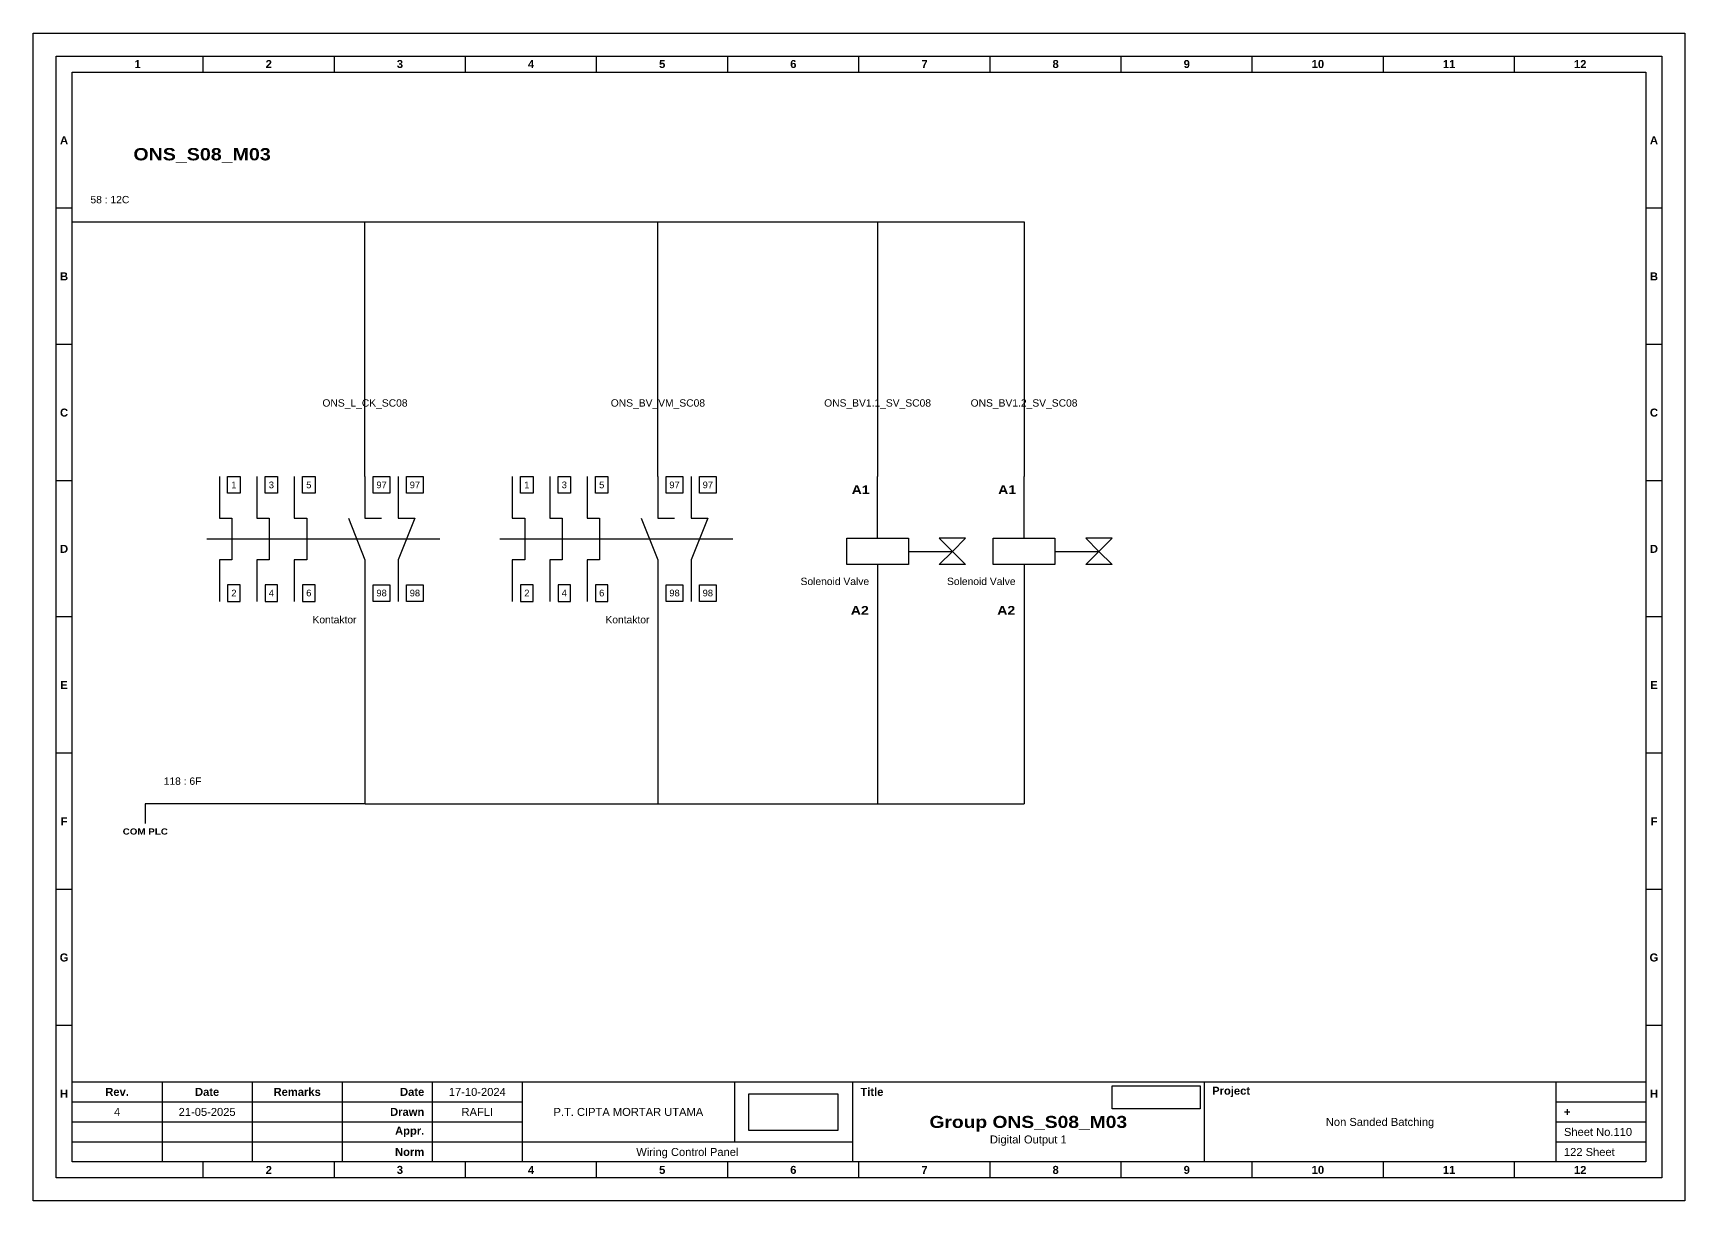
# Model space of a CAD drawing. Header units: centimetres. Extents: x 960 to 2473, y 652 to 2370.
# Drawn here: x 1581.5 to 1850.9, y 1127.6 to 1318 of the extents above; entities that cross this region are included whole.
import ezdxf
from ezdxf.enums import TextEntityAlignment as Align

# ---------------------------------------------------------------- set-up
doc = ezdxf.new("R2010")
doc.units = ezdxf.units.CM
doc.header["$MEASUREMENT"] = 0
doc.styles.add('Bold', font='ariblk.ttf', dxfattribs={"height": 25.4})
doc.styles.get("Standard").update_dxf_attribs({"font": 'arial.ttf'})
picture_1 = doc.add_image_def('image1.png', size_in_pixel=(2048, 847))
picture_2 = doc.add_image_def('image2.png', size_in_pixel=(2092, 542))

# ---------------------------------------------------------------- blocks, each defined once
blk = doc.blocks.new('KOP MU PROJECT')
at = {"color": 6, "ltscale": 50}
for p, q in [((27.74, 184.05), (27.74, 186.66)), ((49.13, 184.05), (49.13, 186.66)), ((70.51, 184.05), (70.51, 186.66)), ((91.89, 184.05), (91.89, 186.66)), ((113.27, 184.05), (113.27, 186.66)), ((134.66, 184.05), (134.66, 186.66)), ((156.04, 184.05), (156.04, 186.66)), ((177.42, 184.05), (177.42, 186.66)), ((198.8, 184.05), (198.8, 186.66)), ((220.19, 184.05), (220.19, 186.66)), ((241.57, 184.05), (241.57, 186.66)), ((6.36, 161.84), (3.75, 161.84)), ((265.59, 161.84), (262.98, 161.84)), ((6.36, 139.63), (3.75, 139.63)), ((265.59, 139.63), (262.98, 139.63)), ((6.36, 117.42), (3.75, 117.42)), ((265.59, 117.42), (262.98, 117.42)), ((6.36, 95.22), (3.75, 95.22)), ((265.59, 95.22), (262.98, 95.22)), ((6.36, 73.01), (3.75, 73.01)), ((265.59, 73.01), (262.98, 73.01)), ((6.36, 50.8), (3.75, 50.8)), ((265.59, 50.8), (262.98, 50.8)), ((6.36, 28.59), (3.75, 28.59)), ((265.59, 28.59), (262.98, 28.59)), ((27.74, 3.75), (27.74, 6.36)), ((49.13, 3.75), (49.13, 6.36)), ((70.51, 3.75), (70.51, 6.36)), ((91.89, 3.75), (91.89, 6.36)), ((113.27, 3.75), (113.27, 6.36)), ((134.66, 3.75), (134.66, 6.36)), ((156.04, 3.75), (156.04, 6.36)), ((177.42, 3.75), (177.42, 6.36)), ((198.8, 3.75), (198.8, 6.36)), ((220.19, 3.75), (220.19, 6.36)), ((241.57, 3.75), (241.57, 6.36))]:
    blk.add_line(p, q, dxfattribs=at)
at = {"ltscale": 50}
for p, q in [((6.36, 19.41), (262.98, 19.41)), ((21.04, 19.41), (21.04, 6.36)), ((35.72, 19.41), (35.72, 6.36)), ((50.41, 19.41), (50.41, 6.36)), ((65.09, 19.41), (65.09, 6.36)), ((79.77, 19.41), (79.77, 6.36)), ((114.35, 19.41), (114.35, 9.62)), ((133.6, 19.41), (133.6, 6.36)), ((190.95, 19.41), (190.95, 6.36)), ((248.3, 19.41), (248.3, 6.36)), ((6.36, 16.15), (79.77, 16.15)), ((248.3, 16.15), (262.98, 16.15)), ((6.36, 12.89), (79.77, 12.89)), ((248.3, 12.89), (262.98, 12.89)), ((6.36, 9.62), (133.6, 9.62)), ((248.3, 9.62), (262.98, 9.62))]:
    blk.add_line(p, q, dxfattribs=at)
at = {"color": 1, "ltscale": 50}
blk.add_lwpolyline([(269.34, 0), (0, 0), (0, 190.41), (269.34, 190.41)], close=True, dxfattribs=at)
at = {"color": 6, "ltscale": 50}
for points in [[(265.59, 3.75), (3.75, 3.75), (3.75, 186.66), (265.59, 186.66)], [(262.98, 6.36), (6.36, 6.36), (6.36, 184.05), (262.98, 184.05)]]:
    blk.add_lwpolyline(points, close=True, dxfattribs=at)
at = {"ltscale": 50, "char_height": 1.305, "attachment_point": 4}
for s, width, heights, insert in [('\\pxqc;{\\fArial|b1|i0|c0|p34;1}', 21.3825, [2.51], (6.36, 185.36)), ('\\pxqc;{\\fArial|b1|i0|c0|p34;2}', 21.3825, [2.51], (27.74, 185.36)), ('\\pxqc;{\\fArial|b1|i0|c0|p34;3}', 21.3825, [2.51], (49.13, 185.36)), ('\\pxqc;{\\fArial|b1|i0|c0|p34;4}', 21.3825, [2.51], (70.51, 185.36)), ('\\pxqc;{\\fArial|b1|i0|c0|p34;5}', 21.3825, [2.51], (91.89, 185.36)), ('\\pxqc;{\\fArial|b1|i0|c0|p34;6}', 21.3825, [2.51], (113.27, 185.36)), ('\\pxqc;{\\fArial|b1|i0|c0|p34;7}', 21.3825, [2.51], (134.66, 185.36)), ('\\pxqc;{\\fArial|b1|i0|c0|p34;8}', 21.3825, [2.51], (156.04, 185.36)), ('\\pxqc;{\\fArial|b1|i0|c0|p34;9}', 21.3825, [2.51], (177.42, 185.36)), ('\\pxqc;{\\fArial|b1|i0|c0|p34;10}', 21.3825, [2.51], (198.8, 185.36)), ('\\pxqc;{\\fArial|b1|i0|c0|p34;11}', 21.3825, [2.51], (220.19, 185.36)), ('\\pxqc;{\\fArial|b1|i0|c0|p34;12}', 21.3825, [2.51], (241.57, 185.36)), ('\\pxqc;{\\fArial|b1|i0|c0|p34;A}', 2.61, [2.51], (3.75, 172.95)), ('\\pxqc;{\\fArial|b1|i0|c0|p34;A}', 2.61, [2.51], (262.98, 172.95)), ('\\pxqc;{\\fArial|b1|i0|c0|p34;B}', 2.61, [2.51], (3.75, 150.74)), ('\\pxqc;{\\fArial|b1|i0|c0|p34;B}', 2.61, [2.51], (262.98, 150.74)), ('\\pxqc;{\\fArial|b1|i0|c0|p34;C}', 2.61, [2.51], (3.75, 128.53)), ('\\pxqc;{\\fArial|b1|i0|c0|p34;C}', 2.61, [2.51], (262.98, 128.53)), ('\\pxqc;{\\fArial|b1|i0|c0|p34;D}', 2.61, [2.51], (3.75, 106.32)), ('\\pxqc;{\\fArial|b1|i0|c0|p34;D}', 2.61, [2.51], (262.98, 106.32)), ('\\pxqc;{\\fArial|b1|i0|c0|p34;E}', 2.61, [2.51], (3.75, 84.11)), ('\\pxqc;{\\fArial|b1|i0|c0|p34;E}', 2.61, [2.51], (262.98, 84.11)), ('\\pxqc;{\\fArial|b1|i0|c0|p34;F}', 2.61, [2.51], (3.75, 61.9)), ('\\pxqc;{\\fArial|b1|i0|c0|p34;F}', 2.61, [2.51], (262.98, 61.9)), ('\\pxqc;{\\fArial|b1|i0|c0|p34;G}', 2.61, [2.51], (3.75, 39.69)), ('\\pxqc;{\\fArial|b1|i0|c0|p34;G}', 2.61, [2.51], (262.98, 39.69)), ('\\pxqc;{\\fArial|b1|i0|c0|p34;H}', 2.61, [2.51], (3.75, 17.47)), ('\\pxqc;{\\fArial|b1|i0|c0|p34;Rev.}', 14.6811, [2.88], (6.36, 17.78)), ('\\pxqc;{\\fArial|b1|i0|c0|p34;Date}', 14.6811, [2.88], (21.04, 17.78)), ('\\pxqc;{\\fArial|b1|i0|c0|p34;Remarks}', 14.6811, [2.88], (35.72, 17.78)), ('\\pxqr;{\\fArial|b1|i0|c0|p34;Date}', 13.3761, [2.88], (50.41, 17.78)), ('\\pxql;{\\fArial|b1|i0|c0|p34;Title}', 50.2419, [2.88], (134.9, 17.78)), ('\\pxql;{\\fArial|b1|i0|c0|p34;Project}', 50.2419, [2.88], (192.25, 17.78)), ('\\pxqc;{\\fArial|b1|i0|c0|p34;H}', 2.61, [2.51], (262.98, 17.47)), ('\\pxqr;{\\fArial|b1|i0|c0|p34;Drawn}', 13.3761, [2.88], (50.41, 14.52)), ('\\pxql;{\\fArial|b1|i0|c0|p34;+}', 14.6811, [2.88], (249.61, 14.52)), ('\\pxqr;{\\fArial|b1|i0|c0|p34;Appr.}', 13.3761, [2.88], (50.41, 11.26)), ('\\pxqr;{\\fArial|b1|i0|c0|p34;Norm}', 13.3761, [2.88], (50.41, 7.99)), ('\\pxqc;{\\fArial|b1|i0|c0|p34;2}', 21.3825, [2.51], (27.74, 5.06)), ('\\pxqc;{\\fArial|b1|i0|c0|p34;3}', 21.3825, [2.51], (49.13, 5.06)), ('\\pxqc;{\\fArial|b1|i0|c0|p34;4}', 21.3825, [2.51], (70.51, 5.06)), ('\\pxqc;{\\fArial|b1|i0|c0|p34;5}', 21.3825, [2.51], (91.89, 5.06)), ('\\pxqc;{\\fArial|b1|i0|c0|p34;6}', 21.3825, [2.51], (113.27, 5.06)), ('\\pxqc;{\\fArial|b1|i0|c0|p34;7}', 21.3825, [2.51], (134.66, 5.06)), ('\\pxqc;{\\fArial|b1|i0|c0|p34;8}', 21.3825, [2.51], (156.04, 5.06)), ('\\pxqc;{\\fArial|b1|i0|c0|p34;9}', 21.3825, [2.51], (177.42, 5.06)), ('\\pxqc;{\\fArial|b1|i0|c0|p34;10}', 21.3825, [2.51], (198.8, 5.06)), ('\\pxqc;{\\fArial|b1|i0|c0|p34;11}', 21.3825, [2.51], (220.19, 5.06)), ('\\pxqc;{\\fArial|b1|i0|c0|p34;12}', 21.3825, [2.51], (241.57, 5.06))]:
    blk.add_mtext_dynamic_manual_height_columns(s, width=width, gutter_width=0.0326, heights=heights, dxfattribs=dict(at, insert=insert))
at = {"ltscale": 50}
for tag, p in [('DATECREATED', (72.43, 17.78)), ('REV', (13.7, 14.52)), ('REVDATE', (28.38, 14.52)), ('REMARKS', (43.06, 14.52)), ('DRAWN', (72.43, 14.52)), ('COMPANY', (97.06, 14.52)), ('PROJECT', (219.62, 12.89)), ('APPR', (72.43, 11.26)), ('NORM', (72.43, 7.99)), ('DRAWINGCATEGORY', (106.68, 7.99)), ('DESCRIPTION', (162.27, 10.03))]:
    blk.add_attdef(tag, text='', height=1.3, dxfattribs=at).set_placement(p, align=Align.MIDDLE_CENTER)
at = {"ltscale": 50, "style": 'Bold'}
blk.add_attdef('TITLE', text='', height=1.96, dxfattribs=at).set_placement((162.27, 12.89), align=Align.MIDDLE_CENTER)
at = {"ltscale": 50}
for tag, p in [('SHEETNUMBER', (249.61, 11.26)), ('TOTALSHEET', (249.61, 7.99))]:
    blk.add_attdef(tag, text='', height=1.3, dxfattribs=at).set_placement(p, align=Align.MIDDLE_LEFT)
image = blk.add_image(picture_1, insert=(116.72, 11.48), size_in_units=(14.5, 6), dxfattribs=at)
image.dxf.flags = 15
image = blk.add_image(picture_2, insert=(175.94, 15.04), size_in_units=(14.36, 3.72), dxfattribs=at)
image.dxf.flags = 15

msp = doc.modelspace()

# ---------------------------------------------------------------- linework, layer by layer
at = {"color": 146, "ltscale": 50, "true_color": 0x105689}
for p, q in [((1587.87, 1287.28), (1611.75, 1287.28)), ((1611.75, 1287.28), (1635.63, 1287.28)), ((1635.63, 1245.73), (1635.63, 1287.28)), ((1635.63, 1287.28), (1659.51, 1287.28)), ((1659.51, 1287.28), (1683.39, 1287.28)), ((1683.39, 1287.28), (1707.27, 1287.28)), ((1683.39, 1245.73), (1683.39, 1287.28)), ((1707.27, 1287.28), (1731.15, 1287.28)), ((1719.21, 1287.28), (1719.21, 1245.73)), ((1731.15, 1287.28), (1743.09, 1287.28)), ((1743.09, 1287.28), (1743.09, 1245.73)), ((1635.63, 1225.38), (1635.63, 1192.36)), ((1683.39, 1225.38), (1683.39, 1192.36)), ((1719.21, 1221.63), (1719.21, 1192.36)), ((1743.09, 1221.32), (1743.09, 1192.36)), ((1635.67, 1192.36), (1599.81, 1192.36)), ((1599.81, 1192.36), (1599.81, 1189.16)), ((1635.67, 1192.36), (1683.47, 1192.36)), ((1683.47, 1192.36), (1683.47, 1192.36)), ((1683.47, 1192.36), (1743.09, 1192.36))]:
    msp.add_line(p, q, dxfattribs=at)
at = {"ltscale": 50}
for p, q in [((1635.63, 1245.73), (1635.63, 1238.95)), ((1641.06, 1245.73), (1641.06, 1238.95)), ((1683.39, 1245.73), (1683.39, 1238.95)), ((1688.82, 1245.73), (1688.82, 1238.95)), ((1719.21, 1235.68), (1719.21, 1245.73)), ((1743.09, 1235.68), (1743.09, 1245.73)), ((1609.85, 1235.56), (1647.84, 1235.56)), ((1657.61, 1235.56), (1695.6, 1235.56)), ((1635.63, 1232.16), (1635.63, 1225.38)), ((1641.06, 1232.16), (1641.06, 1225.38)), ((1683.39, 1232.16), (1683.39, 1225.38)), ((1688.82, 1232.16), (1688.82, 1225.38)), ((1719.21, 1231.37), (1719.21, 1221.32)), ((1724.23, 1233.53), (1731.41, 1233.53)), ((1743.09, 1231.37), (1743.09, 1221.32)), ((1748.11, 1233.53), (1755.29, 1233.53))]:
    msp.add_line(p, q, dxfattribs=at)
at = {"color": 1, "ltscale": 50}
for points in [[(1611.89, 1245.73), (1611.89, 1238.95), (1613.92, 1238.95), (1613.92, 1232.16), (1611.89, 1232.16), (1611.89, 1225.38)], [(1617.99, 1245.73), (1617.99, 1238.95), (1620.03, 1238.95), (1620.03, 1232.16), (1617.99, 1232.16), (1617.99, 1225.38)], [(1624.1, 1245.73), (1624.1, 1238.95), (1626.13, 1238.95), (1626.13, 1232.16), (1624.1, 1232.16), (1624.1, 1225.38)], [(1659.65, 1245.73), (1659.65, 1238.95), (1661.68, 1238.95), (1661.68, 1232.16), (1659.65, 1232.16), (1659.65, 1225.38)], [(1665.75, 1245.73), (1665.75, 1238.95), (1667.79, 1238.95), (1667.79, 1232.16), (1665.75, 1232.16), (1665.75, 1225.38)], [(1671.86, 1245.73), (1671.86, 1238.95), (1673.89, 1238.95), (1673.89, 1232.16), (1671.86, 1232.16), (1671.86, 1225.38)]]:
    msp.add_lwpolyline(points, dxfattribs=at)
at = {"ltscale": 50}
for points in [[(1613.24, 1245.73), (1615.28, 1245.73), (1615.28, 1243.02), (1613.24, 1243.02)], [(1619.35, 1245.73), (1621.38, 1245.73), (1621.38, 1243.02), (1619.35, 1243.02)], [(1625.45, 1245.73), (1627.49, 1245.73), (1627.49, 1243.02), (1625.45, 1243.02)], [(1636.99, 1245.73), (1639.7, 1245.73), (1639.7, 1243.02), (1636.99, 1243.02)], [(1642.41, 1245.73), (1645.13, 1245.73), (1645.13, 1243.02), (1642.41, 1243.02)], [(1661, 1245.73), (1663.04, 1245.73), (1663.04, 1243.02), (1661, 1243.02)], [(1667.11, 1245.73), (1669.14, 1245.73), (1669.14, 1243.02), (1667.11, 1243.02)], [(1673.21, 1245.73), (1675.25, 1245.73), (1675.25, 1243.02), (1673.21, 1243.02)], [(1684.75, 1245.73), (1687.46, 1245.73), (1687.46, 1243.02), (1684.75, 1243.02)], [(1690.17, 1245.73), (1692.89, 1245.73), (1692.89, 1243.02), (1690.17, 1243.02)], [(1714.18, 1235.68), (1724.23, 1235.68), (1724.23, 1231.37), (1714.18, 1231.37)], [(1731.41, 1233.53), (1733.57, 1235.68), (1729.26, 1235.68)], [(1738.06, 1235.68), (1748.11, 1235.68), (1748.11, 1231.37), (1738.06, 1231.37)], [(1755.29, 1233.53), (1757.45, 1235.68), (1753.14, 1235.68)], [(1731.41, 1233.53), (1733.57, 1231.37), (1729.26, 1231.37)], [(1755.29, 1233.53), (1757.45, 1231.37), (1753.14, 1231.37)], [(1613.24, 1225.38), (1615.28, 1225.38), (1615.28, 1228.09), (1613.24, 1228.09)], [(1619.35, 1225.38), (1621.38, 1225.38), (1621.38, 1228.09), (1619.35, 1228.09)], [(1625.45, 1225.38), (1627.49, 1225.38), (1627.49, 1228.09), (1625.45, 1228.09)], [(1636.99, 1228.09), (1639.7, 1228.09), (1639.7, 1225.38), (1636.99, 1225.38)], [(1642.41, 1228.09), (1645.13, 1228.09), (1645.13, 1225.38), (1642.41, 1225.38)], [(1661, 1225.38), (1663.04, 1225.38), (1663.04, 1228.09), (1661, 1228.09)], [(1667.11, 1225.38), (1669.14, 1225.38), (1669.14, 1228.09), (1667.11, 1228.09)], [(1673.21, 1225.38), (1675.25, 1225.38), (1675.25, 1228.09), (1673.21, 1228.09)], [(1684.75, 1228.09), (1687.46, 1228.09), (1687.46, 1225.38), (1684.75, 1225.38)], [(1690.17, 1228.09), (1692.89, 1228.09), (1692.89, 1225.38), (1690.17, 1225.38)]]:
    msp.add_lwpolyline(points, close=True, dxfattribs=at)
for points in [[(1632.92, 1238.95), (1635.63, 1232.16)], [(1635.63, 1238.95), (1638.34, 1238.95)], [(1641.06, 1238.95), (1643.77, 1238.95), (1641.06, 1232.16)], [(1680.68, 1238.95), (1683.39, 1232.16)], [(1683.39, 1238.95), (1686.1, 1238.95)], [(1688.82, 1238.95), (1691.53, 1238.95), (1688.82, 1232.16)]]:
    msp.add_lwpolyline(points, dxfattribs=at)

# ---------------------------------------------------------------- block references
msp.add_blockref('KOP MU PROJECT', (1581.51, 1127.62)).add_auto_attribs({'DESCRIPTION': 'Digital Output 1', 'TITLE': 'Group ONS_S08_M03', 'PROJECT': 'Non Sanded Batching', 'COMPANY': 'P.T. CIPTA MORTAR UTAMA', 'DRAWINGCATEGORY': 'Wiring Control Panel', 'DRAWN': 'RAFLI', 'DATECREATED': '17-10-2024', 'REVDATE': '21-05-2025', 'REV': '4', 'SHEETNUMBER': 'Sheet No.110', 'TOTALSHEET': '122 Sheet'})

# ---------------------------------------------------------------- texts
at = {"ltscale": 500, "style": 'Bold'}
msp.add_text('ONS_S08_M03', height=2, dxfattribs=at).set_placement((1597.87, 1297.28))
at = {"ltscale": 500}
for s, p in [('58 : 12C', (1590.87, 1291.48)), ('118 : 6F', (1602.81, 1196.67))]:
    msp.add_text(s, height=1.2, dxfattribs=at).set_placement(p, align=Align.TOP_LEFT)
at = {"ltscale": 50}
for s, p in [('ONS_L_CK_SC08', (1635.63, 1257.73)), ('ONS_BV_VM_SC08', (1683.39, 1257.73)), ('ONS_BV1.1_SV_SC08', (1719.21, 1257.73)), ('ONS_BV1.2_SV_SC08', (1743.09, 1257.73))]:
    msp.add_text(s, height=1.2, dxfattribs=at).set_placement(p, align=Align.MIDDLE_CENTER)
at = {"ltscale": 500}
for s, height, p in [('1', 1.09, (1614.26, 1244.37)), ('3', 1.09, (1620.37, 1244.37)), ('5', 1.09, (1626.47, 1244.37)), ('97', 1.085, (1638.34, 1244.37)), ('97', 1.085, (1643.77, 1244.37)), ('1', 1.09, (1662.02, 1244.37)), ('3', 1.09, (1668.13, 1244.37)), ('5', 1.09, (1674.23, 1244.37)), ('97', 1.085, (1686.1, 1244.37)), ('97', 1.085, (1691.53, 1244.37)), ('2', 1.09, (1614.26, 1226.74)), ('4', 1.09, (1620.37, 1226.74)), ('6', 1.09, (1626.47, 1226.74)), ('98', 1.085, (1638.34, 1226.74)), ('98', 1.085, (1643.77, 1226.74)), ('2', 1.09, (1662.02, 1226.74)), ('4', 1.09, (1668.13, 1226.74)), ('6', 1.09, (1674.23, 1226.74)), ('98', 1.085, (1686.1, 1226.74)), ('98', 1.085, (1691.53, 1226.74))]:
    msp.add_text(s, height=height, dxfattribs=at).set_placement(p, align=Align.MIDDLE_CENTER)
at = {"ltscale": 500, "style": 'Bold'}
for p in [(1717.92, 1244.3), (1741.8, 1244.3)]:
    msp.add_text('A1', height=1.436, dxfattribs=at).set_placement(p, align=Align.TOP_RIGHT)
at = {"ltscale": 50}
for s, p in [('Solenoid Valve', (1717.83, 1227.68)), ('Solenoid Valve', (1741.71, 1227.68)), ('Kontaktor', (1634.25, 1221.44)), ('Kontaktor', (1682.01, 1221.44))]:
    msp.add_text(s, height=1.2, dxfattribs=at).set_placement(p, align=Align.BOTTOM_RIGHT)
at = {"ltscale": 500, "style": 'Bold'}
for p in [(1717.77, 1222.76), (1741.65, 1222.76)]:
    msp.add_text('A2', height=1.436, dxfattribs=at).set_placement(p, align=Align.BOTTOM_RIGHT)
at = {"ltscale": 50, "style": 'Bold'}
msp.add_text('COM PLC', height=1, dxfattribs=at).set_placement((1599.81, 1188.36), align=Align.TOP_CENTER)

doc.saveas('drawing.dxf')
